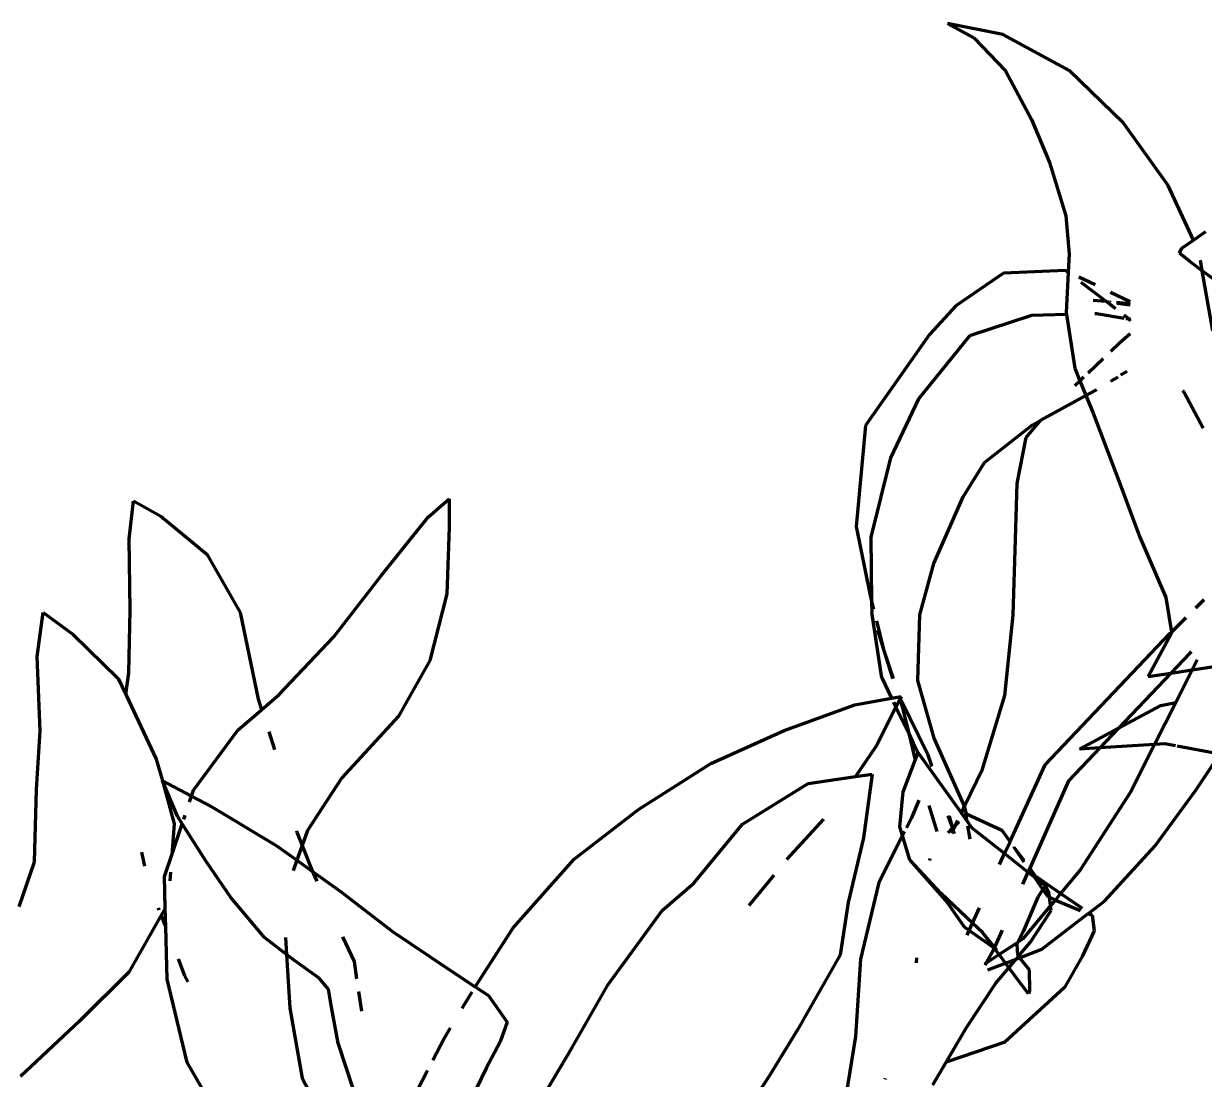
# Model space of a CAD drawing. Header units: millimetres. Extents: x 4307 to 31003, y 2809 to 20009.
# Drawn here: x 7988.4 to 8071.9, y 17428.9 to 17503.6 of the extents above; entities that cross this region are included whole.
import ezdxf

# ---------------------------------------------------------------- set-up
doc = ezdxf.new("R2010")
doc.units = ezdxf.units.MM
doc.layers.add('ProfileEdges', color=7, linetype='Continuous')

msp = doc.modelspace()

# ---------------------------------------------------------------- linework, layer by layer
at = {"layer": 'ProfileEdges', "lineweight": 211}
for p, q in [((8057.632, 17502.832), (8053.726, 17503.608)), ((8053.726, 17503.608), (8055.59, 17502.598)), ((8055.59, 17502.598), (8057.824, 17500.278)), ((8062.337, 17500.302), (8057.632, 17502.832)), ((8057.824, 17500.278), (8059.668, 17496.834)), ((8066.183, 17496.57), (8062.337, 17500.302)), ((8059.668, 17496.834), (8060.935, 17493.777)), ((8069.341, 17492.161), (8066.183, 17496.57)), ((8060.935, 17493.777), (8062.097, 17490.02)), ((8071.131, 17488.301), (8069.341, 17492.161)), ((8062.097, 17490.02), (8062.326, 17487.297)), ((8071.131, 17488.301), (8072.01, 17488.908)), ((8070.306, 17487.731), (8071.131, 17488.301)), ((8062.326, 17487.297), (8062.261, 17486.061)), ((8070.129, 17487.364), (8070.306, 17487.731)), ((8070.862, 17486.784), (8070.129, 17487.364)), ((8071.745, 17486.133), (8070.862, 17486.784)), ((8071.745, 17486.133), (8071.616, 17486.865)), ((8057.679, 17485.956), (8054.323, 17483.656)), ((8062.062, 17486.157), (8057.679, 17485.956)), ((8062.259, 17486.007), (8062.062, 17486.157)), ((8062.062, 17486.157), (8062.261, 17486.061)), ((8062.259, 17486.007), (8062.112, 17483.184)), ((8062.261, 17486.061), (8062.259, 17486.007)), ((8063.012, 17485.701), (8064.164, 17485.149)), ((8075.141, 17483.63), (8071.745, 17486.133)), ((8072.492, 17481.884), (8071.745, 17486.133)), ((8064.934, 17483.969), (8063.184, 17485.303)), ((8065.264, 17484.621), (8066.656, 17483.954)), ((8064.026, 17484.052), (8064.934, 17483.969)), ((8064.987, 17483.929), (8064.934, 17483.969)), ((8064.987, 17483.929), (8065.194, 17483.945)), ((8065.622, 17483.445), (8064.987, 17483.929)), ((8065.194, 17483.945), (8065.235, 17483.897)), ((8065.687, 17483.9), (8066.657, 17483.812)), ((8065.726, 17483.834), (8066.659, 17483.714)), ((8054.323, 17483.656), (8052.45, 17481.616)), ((8059.66, 17482.961), (8055.27, 17481.523)), ((8062.137, 17483.026), (8059.66, 17482.961)), ((8062.112, 17483.184), (8062.137, 17483.026)), ((8062.237, 17483.029), (8062.137, 17483.026)), ((8062.137, 17483.026), (8062.737, 17479.242)), ((8064.266, 17483.082), (8064.14, 17483.078)), ((8066.214, 17482.753), (8064.266, 17483.082)), ((8066.525, 17482.757), (8066.222, 17482.988)), ((8066.574, 17482.692), (8066.376, 17482.725)), ((8066.574, 17482.692), (8066.525, 17482.757)), ((8066.673, 17482.561), (8066.574, 17482.692)), ((8066.671, 17482.675), (8066.574, 17482.692)), ((8052.45, 17481.616), (8047.919, 17475.185)), ((8055.27, 17481.523), (8051.671, 17477.061)), ((8065.902, 17481.023), (8066.637, 17481.681)), ((8065.28, 17480.43), (8065.902, 17481.023)), ((8063.676, 17478.901), (8064.746, 17479.921)), ((8062.737, 17479.242), (8063.099, 17478.35)), ((8065.999, 17478.757), (8066.438, 17479.02)), ((8062.733, 17478.001), (8063.099, 17478.35)), ((8063.099, 17478.35), (8063.381, 17478.619)), ((8063.099, 17478.35), (8063.522, 17477.304)), ((8065.272, 17478.321), (8065.788, 17478.631)), ((8060.336, 17475.549), (8063.522, 17477.304)), ((8063.522, 17477.304), (8064.181, 17477.668)), ((8063.522, 17477.304), (8064.024, 17476.064)), ((8064.181, 17477.668), (8064.294, 17477.736)), ((8070.445, 17477.564), (8070.385, 17477.643)), ((8071.805, 17474.989), (8070.445, 17477.564)), ((8051.671, 17477.061), (8049.682, 17472.899)), ((8059.3, 17474.328), (8060.336, 17475.549)), ((8059.746, 17475.224), (8060.336, 17475.549)), ((8064.024, 17476.064), (8065.856, 17471.276)), ((8047.919, 17475.185), (8047.255, 17468.029)), ((8056.334, 17472.562), (8059.746, 17475.224)), ((8058.647, 17471.077), (8059.3, 17474.328)), ((8049.682, 17472.899), (8048.309, 17467.29)), ((8054.834, 17470.129), (8056.334, 17472.562)), ((8065.856, 17471.276), (8067.335, 17467.292)), ((8058.539, 17467.141), (8058.647, 17471.077)), ((7995.831, 17467.17), (7996.131, 17469.846)), ((7996.131, 17469.846), (7998.074, 17468.778)), ((8016.982, 17468.71), (8018.456, 17469.984)), ((8018.456, 17469.984), (8018.47, 17467.99)), ((8052.761, 17465.422), (8054.834, 17470.129)), ((7998.074, 17468.778), (8001.33, 17466.083)), ((8013.622, 17464.528), (8016.982, 17468.71)), ((8018.47, 17467.99), (8018.296, 17463.269)), ((8047.255, 17468.029), (8048.228, 17463.266)), ((7995.9, 17462.126), (7995.831, 17467.17)), ((8048.309, 17467.29), (8048.357, 17462.751)), ((8058.367, 17461.783), (8058.539, 17467.141)), ((8067.335, 17467.292), (8069.167, 17463.017)), ((8001.33, 17466.083), (8003.687, 17461.953)), ((8051.774, 17461.783), (8052.761, 17465.422)), ((8010.291, 17460.203), (8013.622, 17464.528)), ((8018.296, 17463.269), (8017.094, 17458.572)), ((8048.228, 17463.266), (8048.357, 17462.751)), ((8069.167, 17463.017), (8069.563, 17460.562)), ((7995.804, 17457.682), (7995.9, 17462.126)), ((8048.357, 17462.751), (8048.495, 17462.199)), ((8048.357, 17462.751), (8048.365, 17461.991)), ((8071.292, 17462.292), (8071.88, 17462.88)), ((7989.326, 17458.838), (7989.748, 17461.96)), ((7989.748, 17461.96), (7991.862, 17460.406)), ((8003.687, 17461.953), (8004.948, 17455.834)), ((8049.071, 17457.342), (8048.365, 17461.991)), ((8048.704, 17461.36), (8049.208, 17459.341)), ((8051.624, 17457.144), (8051.774, 17461.783)), ((8057.784, 17456.074), (8058.367, 17461.783)), ((8069.563, 17460.562), (8070.604, 17461.603)), ((7991.862, 17460.406), (7995.058, 17457.289)), ((8048.763, 17460.709), (8049.208, 17459.341)), ((8060.643, 17451.184), (8069.465, 17460.464)), ((8069.575, 17460.486), (8067.932, 17457.422)), ((8069.465, 17460.464), (8069.563, 17460.562)), ((8069.563, 17460.562), (8069.575, 17460.486)), ((8006.441, 17456.155), (8010.291, 17460.203)), ((7989.523, 17453.581), (7989.326, 17458.838)), ((8049.208, 17459.341), (8049.871, 17457.28)), ((8049.208, 17459.341), (8049.828, 17457.283)), ((8070.848, 17459.06), (8069.525, 17457.668)), ((8070.967, 17459.179), (8070.848, 17459.06)), ((8017.094, 17458.572), (8014.889, 17454.632)), ((8069.525, 17457.668), (8071.035, 17457.902)), ((8071.035, 17457.902), (8069.872, 17455.595)), ((8071.391, 17458.607), (8071.035, 17457.902)), ((8071.035, 17457.902), (8072.592, 17458.143)), ((7995.058, 17457.289), (7995.59, 17456.157)), ((7995.59, 17456.157), (7995.804, 17457.682)), ((8049.071, 17457.342), (8049.77, 17455.893)), ((8052.771, 17453.072), (8051.624, 17457.144)), ((8069.525, 17457.668), (8065.821, 17453.772)), ((8067.932, 17457.422), (8069.525, 17457.668)), ((7995.59, 17456.157), (7997.744, 17451.579)), ((8004.948, 17455.834), (8005.196, 17455.078)), ((8005.196, 17455.078), (8006.441, 17456.155)), ((8042.177, 17453.615), (8047.17, 17455.435)), ((8047.17, 17455.435), (8049.77, 17455.893)), ((8049.77, 17455.893), (8050.451, 17456.013)), ((8049.906, 17455.61), (8050.073, 17455.264)), ((8050.345, 17455.803), (8050.073, 17455.264)), ((8050.311, 17455.91), (8050.345, 17455.803)), ((8050.451, 17456.013), (8050.345, 17455.803)), ((8050.345, 17455.803), (8050.506, 17455.303)), ((8050.446, 17455.755), (8052.312, 17451.958)), ((8056.2, 17450.881), (8057.784, 17456.074)), ((8065.821, 17453.772), (8068.829, 17455.379)), ((8068.365, 17452.611), (8069.872, 17455.595)), ((8068.829, 17455.379), (8069.872, 17455.595)), ((8003.522, 17453.629), (8005.196, 17455.078)), ((8014.889, 17454.632), (8010.882, 17450.267)), ((8050.073, 17455.264), (8048.682, 17452.505)), ((8050.073, 17455.264), (8050.979, 17453.386)), ((8050.506, 17455.303), (8050.979, 17453.386)), ((8063.059, 17452.297), (8065.821, 17453.772)), ((8065.821, 17453.772), (8064.499, 17452.382)), ((7989.26, 17449.433), (7989.523, 17453.581)), ((8000.379, 17449.397), (8003.522, 17453.629)), ((8005.701, 17453.534), (8006.115, 17452.268)), ((8036.983, 17451.281), (8042.177, 17453.615)), ((8050.979, 17453.386), (8051.442, 17451.509)), ((8050.979, 17453.386), (8051.303, 17452.715)), ((8054.931, 17448.247), (8052.771, 17453.072)), ((8048.682, 17452.505), (8047.207, 17450.346)), ((8051.303, 17452.715), (8051.642, 17452.039)), ((8051.442, 17451.509), (8051.642, 17452.039)), ((8051.642, 17452.039), (8054.707, 17447.767)), ((8064.499, 17452.382), (8062.275, 17450.042)), ((8064.499, 17452.382), (8063.059, 17452.297)), ((8068.365, 17452.611), (8064.499, 17452.382)), ((8068.365, 17452.611), (8066.664, 17449.243)), ((8069.106, 17452.655), (8068.365, 17452.611)), ((8069.86, 17452.515), (8069.106, 17452.655)), ((8072.994, 17451.934), (8069.969, 17452.495)), ((7997.744, 17451.579), (7998.182, 17450.038)), ((8031.869, 17448.032), (8036.983, 17451.281)), ((8050.592, 17449.261), (8051.442, 17451.509)), ((8052.312, 17451.958), (8052.582, 17451.14)), ((8071.294, 17449.387), (8072.994, 17451.934)), ((8047.207, 17450.346), (8048.39, 17450.518)), ((8048.39, 17450.518), (8047.791, 17446.006)), ((8052.648, 17451.058), (8052.582, 17451.14)), ((8054.931, 17448.247), (8056.2, 17450.881)), ((8058.16, 17445.77), (8060.643, 17451.184)), ((7999.238, 17447.556), (7998.182, 17450.038)), ((7998.182, 17450.038), (8000.235, 17448.967)), ((7998.182, 17450.038), (7999.006, 17447.016)), ((8010.882, 17450.267), (8008.449, 17446.535)), ((8039.211, 17446.996), (8043.855, 17449.859)), ((8043.855, 17449.859), (8047.207, 17450.346)), ((8062.275, 17450.042), (8059.54, 17443.88)), ((7989.13, 17444.33), (7989.26, 17449.433)), ((8000.102, 17448.57), (8000.235, 17448.967)), ((8000.235, 17448.967), (8000.379, 17449.397)), ((8000.235, 17448.967), (8001.676, 17448.215)), ((8050.357, 17446.794), (8050.592, 17449.261)), ((8066.664, 17449.243), (8063.134, 17443.786)), ((8068.385, 17445.428), (8071.294, 17449.387)), ((8001.676, 17448.215), (8006.231, 17445.48)), ((8027.299, 17444.517), (8031.869, 17448.032)), ((8051.701, 17448.679), (8051.171, 17447.423)), ((8052.394, 17448.315), (8052.974, 17446.467)), ((8054.707, 17447.767), (8054.931, 17448.247)), ((8055.062, 17447.724), (8054.931, 17448.247)), ((7998.841, 17444.814), (7999.581, 17447.018)), ((7999.006, 17447.016), (7998.841, 17444.814)), ((7999.581, 17447.018), (7999.238, 17447.556)), ((8001.282, 17444.348), (7999.581, 17447.018)), ((7999.688, 17447.337), (7999.785, 17447.626)), ((8044.947, 17447.347), (8042.328, 17444.481)), ((8051.171, 17447.423), (8050.822, 17446.736)), ((8053.744, 17447.606), (8054.079, 17446.694)), ((8053.847, 17447.552), (8054.079, 17446.694)), ((8054.308, 17446.935), (8054.452, 17447.234)), ((8054.308, 17446.935), (8054.546, 17447.184)), ((8054.877, 17447.53), (8054.707, 17447.767)), ((8054.877, 17447.53), (8055.026, 17447.687)), ((8055.108, 17447.208), (8054.877, 17447.53)), ((8055.026, 17447.687), (8055.062, 17447.724)), ((8055.108, 17447.208), (8055.026, 17447.687)), ((8055.062, 17447.724), (8057.578, 17446.567)), ((8055.475, 17446.696), (8055.108, 17447.208)), ((8007.665, 17446.512), (8007.687, 17446.428)), ((8007.687, 17446.428), (8008.07, 17445.472)), ((8008.449, 17446.535), (8008.07, 17445.472)), ((8035.771, 17442.808), (8039.211, 17446.996)), ((8050.541, 17446.18), (8048.86, 17442.863)), ((8050.541, 17446.18), (8050.357, 17446.794)), ((8050.681, 17446.457), (8050.541, 17446.18)), ((8051.054, 17444.467), (8050.541, 17446.18)), ((8053.768, 17446.368), (8054.079, 17446.694)), ((8054.022, 17446.337), (8054.12, 17446.542)), ((8054.079, 17446.694), (8054.308, 17446.935)), ((8054.079, 17446.694), (8054.137, 17446.577)), ((8054.12, 17446.542), (8054.137, 17446.577)), ((8054.12, 17446.542), (8054.181, 17446.317)), ((8054.216, 17446.312), (8054.12, 17446.542)), ((8054.137, 17446.577), (8054.308, 17446.935)), ((8055.327, 17445.927), (8055.168, 17446.858)), ((8057.761, 17444.898), (8055.475, 17446.696)), ((8058.16, 17445.77), (8057.578, 17446.567)), ((8057.578, 17446.567), (8058.147, 17445.741)), ((8006.231, 17445.48), (8007.699, 17444.429)), ((8008.07, 17445.472), (8007.699, 17444.429)), ((8008.07, 17445.472), (8008.805, 17443.637)), ((8047.791, 17446.006), (8046.689, 17441.45)), ((8057.761, 17444.898), (8058.147, 17445.741)), ((8058.147, 17445.741), (8058.16, 17445.77)), ((8058.434, 17445.324), (8058.452, 17445.37)), ((8064.836, 17441.548), (8068.385, 17445.428)), ((7996.925, 17444.018), (7996.714, 17445.012)), ((7998.323, 17443.272), (7998.841, 17444.814)), ((8023.003, 17439.652), (8027.299, 17444.517)), ((8052.471, 17444.424), (8052.498, 17444.567)), ((8057.412, 17444.137), (8057.761, 17444.898)), ((8059.415, 17443.597), (8057.761, 17444.898)), ((8058.434, 17445.324), (8059.128, 17444.316)), ((8059.158, 17444.403), (8058.434, 17445.324)), ((7988.054, 17441.171), (7989.13, 17444.33)), ((8003.02, 17441.798), (8001.282, 17444.348)), ((8007.699, 17444.429), (8007.435, 17443.686)), ((8007.699, 17444.429), (8008.805, 17443.637)), ((8053.277, 17442.075), (8051.054, 17444.467)), ((8053.614, 17441.585), (8051.054, 17444.467)), ((8059.496, 17443.781), (8059.415, 17443.597)), ((8059.54, 17443.88), (8059.496, 17443.781)), ((8059.496, 17443.781), (8059.87, 17443.239)), ((8059.953, 17443.314), (8059.54, 17443.88)), ((8063.134, 17443.786), (8061.725, 17442.087)), ((7998.379, 17441.051), (7998.323, 17443.272)), ((7998.749, 17443.584), (7998.703, 17442.975)), ((8008.805, 17443.637), (8010.758, 17442.239)), ((8008.805, 17443.637), (8008.941, 17443.299)), ((8008.941, 17443.299), (8009.097, 17442.962)), ((8041.435, 17443.388), (8039.664, 17441.221)), ((8048.86, 17442.863), (8047.578, 17437.432)), ((8059.415, 17443.597), (8059.035, 17442.743)), ((8059.87, 17443.239), (8059.415, 17443.597)), ((8060.651, 17442.624), (8059.87, 17443.239)), ((8059.87, 17443.239), (8060.309, 17442.601)), ((8061.725, 17442.087), (8059.953, 17443.314)), ((8010.758, 17442.239), (8014.447, 17439.383)), ((8033.531, 17440.868), (8035.771, 17442.808)), ((8055.502, 17439.974), (8053.277, 17442.075)), ((8053.277, 17442.075), (8053.614, 17441.585)), ((8060.474, 17442.363), (8060.107, 17441.823)), ((8060.309, 17442.601), (8060.474, 17442.363)), ((8060.651, 17442.624), (8060.474, 17442.363)), ((8060.474, 17442.363), (8060.8, 17441.892)), ((8060.916, 17442.085), (8060.651, 17442.624)), ((8060.946, 17441.818), (8060.916, 17442.085)), ((8061.725, 17442.087), (8061.369, 17441.602)), ((8063.268, 17441.017), (8061.725, 17442.087)), ((8005.405, 17438.964), (8003.02, 17441.798)), ((8046.689, 17441.45), (8046.131, 17437.734)), ((8053.614, 17441.585), (8054.903, 17439.713)), ((8053.9, 17441.264), (8053.614, 17441.585)), ((8061.011, 17441.226), (8059.056, 17438.868)), ((8060.107, 17441.823), (8059.072, 17439.386)), ((8060.8, 17441.892), (8060.946, 17441.818)), ((8061.011, 17441.226), (8060.946, 17441.818)), ((8060.946, 17441.818), (8061.369, 17441.602)), ((8061.369, 17441.602), (8061.011, 17441.226)), ((8061.048, 17440.889), (8061.011, 17441.226)), ((8061.369, 17441.602), (8063.131, 17440.879)), ((8063.729, 17440.698), (8064.836, 17441.548)), ((7998.092, 17440.546), (7995.795, 17436.51)), ((7997.948, 17440.912), (7997.89, 17441.06)), ((7998.379, 17441.051), (7998.092, 17440.546)), ((7998.413, 17439.727), (7998.092, 17440.546)), ((7998.413, 17439.727), (7998.379, 17441.051)), ((8029.708, 17435.655), (8033.531, 17440.868)), ((8055.502, 17439.974), (8055.998, 17441.055)), ((8059.573, 17438.607), (8061.048, 17440.889)), ((8060.405, 17438.147), (8063.675, 17440.656)), ((8063.675, 17440.656), (8063.729, 17440.698)), ((8063.675, 17440.656), (8063.956, 17440.541)), ((8063.956, 17440.541), (8063.729, 17440.698)), ((8063.956, 17440.541), (8064.105, 17439.434)), ((7998.506, 17436.027), (7998.413, 17439.727)), ((8020.305, 17435.488), (8023.003, 17439.652)), ((8055.267, 17439.459), (8054.903, 17439.713)), ((8055.267, 17439.459), (8055.502, 17439.974)), ((8056.216, 17439.3), (8055.502, 17439.974)), ((8057.596, 17439.498), (8057.059, 17438.288)), ((8006.953, 17437.776), (8005.405, 17438.964)), ((8006.879, 17438.977), (8006.953, 17437.776)), ((8010.927, 17439.012), (8011.738, 17437.262)), ((8014.447, 17439.383), (8018.417, 17436.717)), ((8055.119, 17439.137), (8055.267, 17439.459)), ((8057.007, 17438.241), (8055.267, 17439.459)), ((8057.059, 17438.288), (8056.216, 17439.3)), ((8057.007, 17438.241), (8056.216, 17439.3)), ((8059.072, 17439.386), (8058.707, 17438.638)), ((8059.056, 17438.868), (8058.707, 17438.638)), ((8064.105, 17439.434), (8063.251, 17437.629)), ((8056.995, 17438.145), (8056.46, 17437.154)), ((8057.03, 17438.225), (8056.995, 17438.145)), ((8057.03, 17438.225), (8057.007, 17438.241)), ((8057.059, 17438.288), (8057.03, 17438.225)), ((8057.224, 17438.09), (8057.03, 17438.225)), ((8057.37, 17437.756), (8057.03, 17438.225)), ((8057.224, 17438.09), (8057.059, 17438.288)), ((8058.571, 17438.548), (8057.37, 17437.756)), ((8058.707, 17438.638), (8058.634, 17438.487)), ((8058.634, 17438.487), (8058.673, 17437.691)), ((8058.734, 17437.619), (8059.573, 17438.607)), ((8058.808, 17437.53), (8060.405, 17438.147)), ((7999.771, 17436.262), (7999.309, 17437.442)), ((8006.953, 17437.776), (8007.188, 17433.976)), ((8007.528, 17437.335), (8006.953, 17437.776)), ((8009.259, 17436.094), (8007.528, 17437.335)), ((8011.738, 17437.262), (8011.918, 17436.041)), ((8046.131, 17437.734), (8043.113, 17432.428)), ((8047.578, 17437.432), (8047.208, 17431.961)), ((8051.527, 17437.182), (8051.556, 17437.528)), ((8056.46, 17437.154), (8056.344, 17437.078)), ((8056.46, 17437.154), (8056.383, 17437.013)), ((8057.37, 17437.756), (8056.46, 17437.154)), ((8056.586, 17436.672), (8057.823, 17437.15)), ((8057.823, 17437.15), (8057.37, 17437.756)), ((8057.823, 17437.15), (8058.586, 17437.444)), ((8058.063, 17436.829), (8057.823, 17437.15)), ((8058.063, 17436.829), (8058.586, 17437.444)), ((8058.586, 17437.444), (8058.734, 17437.619)), ((8058.586, 17437.444), (8058.808, 17437.53)), ((8058.673, 17437.691), (8058.734, 17437.619)), ((8058.734, 17437.619), (8058.808, 17437.53)), ((8058.808, 17437.53), (8059.509, 17436.692)), ((8063.251, 17437.629), (8062.008, 17435.428)), ((7995.795, 17436.51), (7992.317, 17433.043)), ((7999.999, 17435.834), (7999.771, 17436.262)), ((8018.417, 17436.717), (8020.305, 17435.488)), ((8057.14, 17435.742), (8058.063, 17436.829)), ((8058.935, 17435.663), (8058.063, 17436.829)), ((8059.509, 17436.692), (8059.523, 17435.2)), ((7999.938, 17430.131), (7998.506, 17436.027)), ((8009.921, 17435.306), (8009.259, 17436.094)), ((8020.305, 17435.488), (8021.253, 17434.872)), ((8027.162, 17431.181), (8029.708, 17435.655)), ((8055.07, 17432.613), (8057.14, 17435.742)), ((8062.008, 17435.428), (8057.788, 17431.558)), ((8059.459, 17434.987), (8058.935, 17435.663)), ((8010.152, 17434.034), (8009.921, 17435.306)), ((8012.048, 17435.157), (8012.253, 17433.765)), ((8019.392, 17433.964), (8020.089, 17435.128)), ((8021.253, 17434.872), (8022.581, 17432.972)), ((8059.523, 17435.2), (8059.459, 17434.987)), ((8007.188, 17433.976), (8008.07, 17429.017)), ((8010.606, 17431.49), (8010.152, 17434.034)), ((7992.317, 17433.043), (7988.143, 17429.148)), ((8022.581, 17432.972), (8022.066, 17431.599)), ((8018.108, 17431.817), (8018.567, 17432.585)), ((8043.113, 17432.428), (8041.099, 17429.162)), ((8053.633, 17430.157), (8055.07, 17432.613)), ((8011.739, 17428.052), (8010.606, 17431.49)), ((8017.32, 17430.298), (8018.108, 17431.817)), ((8022.066, 17431.599), (8021.085, 17429.726)), ((8024.474, 17426.668), (8027.162, 17431.181)), ((8047.208, 17431.961), (8046.537, 17427.742)), ((8057.788, 17431.558), (8053.633, 17430.157)), ((8002.965, 17424.86), (7999.938, 17430.131)), ((8015.827, 17427.42), (8016.936, 17429.559)), ((8021.085, 17429.726), (8019.721, 17426.899)), ((8052.69, 17428.545), (8053.633, 17430.157)), ((8008.07, 17429.017), (8010.516, 17424.357)), ((8041.099, 17429.162), (8038.026, 17424.458)), ((8049.312, 17428.959), (8049.342, 17429.011))]:
    msp.add_line(p, q, dxfattribs=at)

doc.saveas('drawing.dxf')
